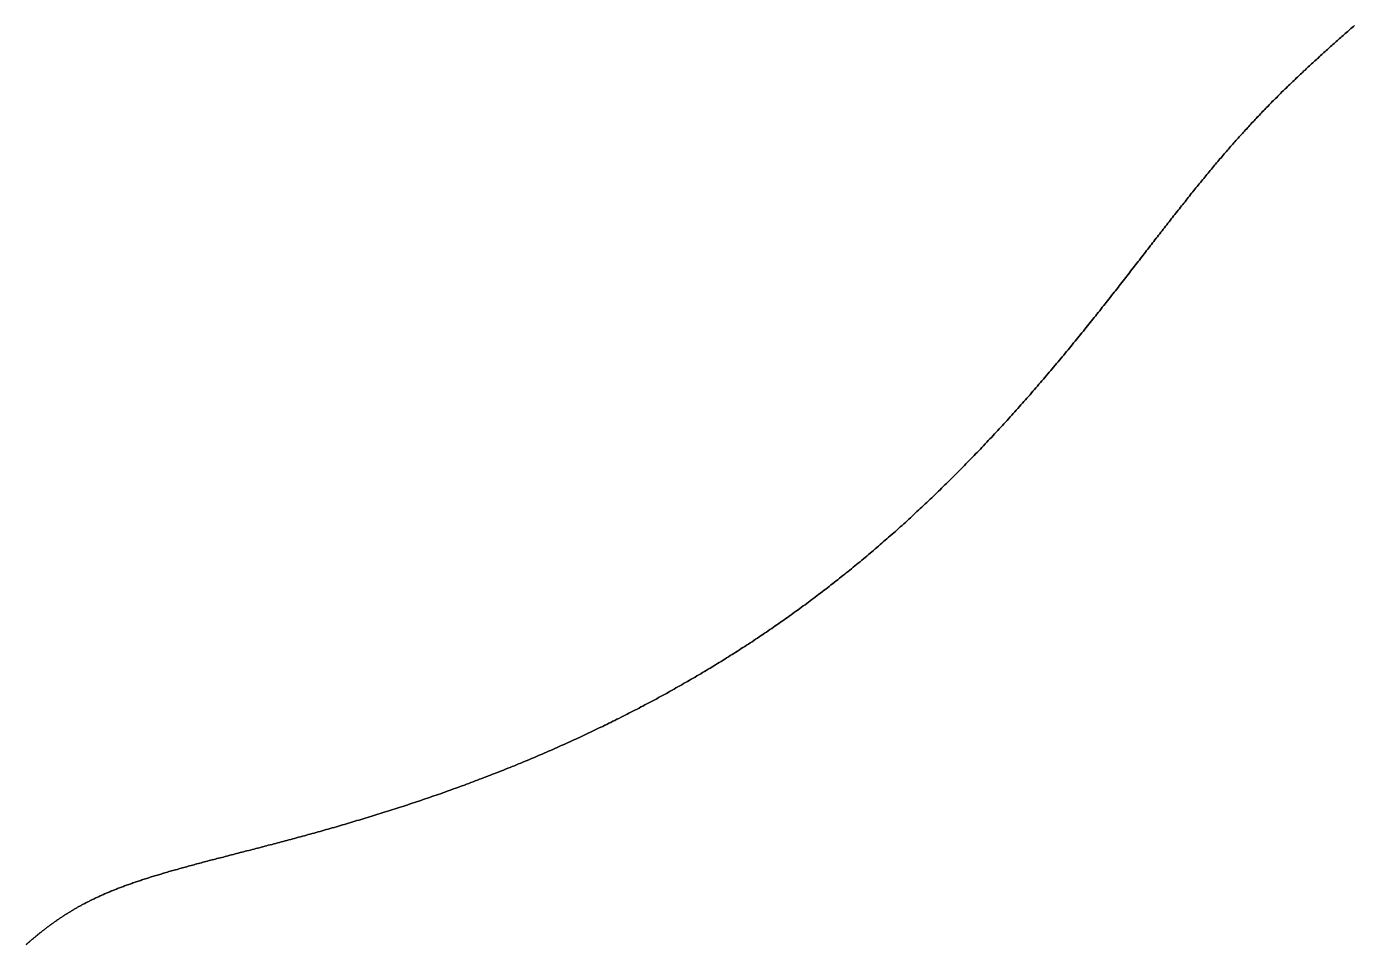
# Model space of a CAD drawing. Header units: inches. Extents: x 130170 to 284068, y 377793 to 804530.
# Drawn here: x 257423.8 to 257536.2, y 735793.5 to 735871.2 of the extents above; entities that cross this region are included whole.
import ezdxf

# ---------------------------------------------------------------- set-up
doc = ezdxf.new("R2010")
doc.units = ezdxf.units.IN
doc.header["$MEASUREMENT"] = 0
doc.layers.add('muni_il', color=7, linetype='Continuous')

msp = doc.modelspace()

# ---------------------------------------------------------------- linework, layer by layer
at = {"layer": 'muni_il'}
for points in [[(257423.81, 735793.48), (257423.85, 735793.51), (257423.89, 735793.55), (257423.93, 735793.58), (257423.97, 735793.62), (257424.01, 735793.65), (257424.05, 735793.68), (257424.09, 735793.72), (257424.13, 735793.75), (257424.17, 735793.79), (257424.21, 735793.82), (257424.25, 735793.86), (257424.29, 735793.89), (257424.34, 735793.93), (257424.38, 735793.96), (257424.42, 735794), (257424.46, 735794.03), (257424.5, 735794.06), (257424.54, 735794.1), (257424.59, 735794.13), (257424.63, 735794.17), (257424.67, 735794.2), (257424.71, 735794.24), (257424.75, 735794.27), (257424.8, 735794.31), (257424.84, 735794.34), (257424.88, 735794.38), (257424.93, 735794.41), (257424.97, 735794.45), (257425.01, 735794.48), (257425.06, 735794.51), (257425.1, 735794.55), (257425.14, 735794.58), (257425.19, 735794.62), (257425.23, 735794.65), (257425.28, 735794.69), (257425.32, 735794.72), (257425.37, 735794.76), (257425.41, 735794.79), (257425.46, 735794.83), (257425.5, 735794.86), (257425.55, 735794.9), (257425.59, 735794.93), (257425.64, 735794.96), (257425.69, 735795), (257425.73, 735795.03), (257425.78, 735795.07), (257425.83, 735795.1), (257425.87, 735795.14), (257425.92, 735795.17), (257425.97, 735795.21), (257426.02, 735795.24), (257426.06, 735795.28), (257426.11, 735795.31), (257426.16, 735795.35), (257426.21, 735795.38), (257426.26, 735795.41), (257426.31, 735795.45), (257426.36, 735795.48), (257426.41, 735795.52), (257426.46, 735795.55), (257426.51, 735795.59), (257426.56, 735795.62), (257426.61, 735795.66), (257426.66, 735795.69), (257426.71, 735795.73), (257426.76, 735795.76), (257426.81, 735795.79), (257426.87, 735795.83), (257426.92, 735795.86), (257426.97, 735795.9), (257427.02, 735795.93), (257427.08, 735795.97), (257427.13, 735796), (257427.19, 735796.03), (257427.24, 735796.07), (257427.29, 735796.1), (257427.35, 735796.14), (257427.4, 735796.17), (257427.46, 735796.21), (257427.52, 735796.24), (257427.57, 735796.27), (257427.63, 735796.31), (257427.69, 735796.34), (257427.74, 735796.38), (257427.8, 735796.41), (257427.86, 735796.45), (257427.92, 735796.48), (257427.97, 735796.51), (257428.03, 735796.55), (257428.09, 735796.58), (257428.15, 735796.62), (257428.21, 735796.65), (257428.27, 735796.68), (257428.33, 735796.72), (257428.4, 735796.75), (257428.46, 735796.78), (257428.52, 735796.82), (257428.58, 735796.85), (257428.64, 735796.89), (257428.71, 735796.92), (257428.77, 735796.95), (257428.84, 735796.99), (257428.9, 735797.02), (257428.96, 735797.05), (257429.03, 735797.09), (257429.1, 735797.12), (257429.16, 735797.15), (257429.23, 735797.19), (257429.3, 735797.22), (257429.36, 735797.25), (257429.43, 735797.29), (257429.5, 735797.32), (257429.57, 735797.35), (257429.64, 735797.39), (257429.71, 735797.42), (257429.78, 735797.45), (257429.85, 735797.48), (257429.92, 735797.52), (257429.99, 735797.55), (257430.06, 735797.58), (257430.14, 735797.62), (257430.21, 735797.65), (257430.28, 735797.68), (257430.36, 735797.71), (257430.43, 735797.75), (257430.51, 735797.78), (257430.58, 735797.81), (257430.66, 735797.85), (257430.74, 735797.88), (257430.81, 735797.91), (257430.89, 735797.94), (257430.97, 735797.98), (257431.05, 735798.01), (257431.13, 735798.04), (257431.21, 735798.07), (257431.29, 735798.1), (257431.37, 735798.14), (257431.45, 735798.17), (257431.53, 735798.2), (257431.62, 735798.23), (257431.7, 735798.27), (257431.79, 735798.3), (257431.87, 735798.33), (257431.96, 735798.36), (257432.04, 735798.39), (257432.13, 735798.43), (257432.21, 735798.46), (257432.3, 735798.49), (257432.39, 735798.52), (257432.48, 735798.55), (257432.57, 735798.59), (257432.66, 735798.62), (257432.75, 735798.65), (257432.84, 735798.68), (257432.93, 735798.71), (257433.02, 735798.74), (257433.12, 735798.78), (257433.21, 735798.81), (257433.31, 735798.84), (257433.4, 735798.87), (257433.5, 735798.9), (257433.59, 735798.94), (257433.69, 735798.97), (257433.79, 735799), (257433.89, 735799.03), (257433.99, 735799.06), (257434.09, 735799.09), (257434.19, 735799.13), (257434.29, 735799.16), (257434.39, 735799.19), (257434.49, 735799.22), (257434.59, 735799.25), (257434.7, 735799.28), (257434.8, 735799.32), (257434.91, 735799.35), (257435.01, 735799.38), (257435.12, 735799.41), (257435.23, 735799.44), (257435.33, 735799.48), (257435.44, 735799.51), (257435.55, 735799.54), (257435.66, 735799.57), (257435.77, 735799.6), (257435.88, 735799.64), (257436, 735799.67), (257436.11, 735799.7), (257436.22, 735799.73), (257436.34, 735799.77), (257436.45, 735799.8), (257436.57, 735799.83), (257436.68, 735799.86), (257436.8, 735799.9), (257436.92, 735799.93), (257437.03, 735799.96), (257437.15, 735799.99), (257437.27, 735800.03), (257437.39, 735800.06), (257437.52, 735800.09), (257437.64, 735800.13), (257437.76, 735800.16), (257437.88, 735800.19), (257438.01, 735800.23), (257438.13, 735800.26), (257438.26, 735800.29), (257438.38, 735800.33), (257438.51, 735800.36), (257438.64, 735800.39), (257438.77, 735800.43), (257438.89, 735800.46), (257439.02, 735800.5), (257439.15, 735800.53), (257439.29, 735800.57), (257439.42, 735800.6), (257439.55, 735800.64), (257439.68, 735800.67), (257439.82, 735800.7), (257439.95, 735800.74), (257440.09, 735800.78), (257440.22, 735800.81), (257440.36, 735800.85), (257440.5, 735800.88), (257440.64, 735800.92), (257440.77, 735800.95), (257440.91, 735800.99), (257441.05, 735801.03), (257441.19, 735801.06), (257441.34, 735801.1), (257441.48, 735801.14), (257441.62, 735801.17), (257441.76, 735801.21), (257441.91, 735801.25), (257442.05, 735801.28), (257442.2, 735801.32), (257442.35, 735801.36), (257442.49, 735801.4), (257442.64, 735801.44), (257442.79, 735801.47), (257442.94, 735801.51), (257443.09, 735801.55), (257443.24, 735801.59), (257443.39, 735801.63), (257443.54, 735801.67), (257443.69, 735801.71), (257443.84, 735801.75), (257444, 735801.79), (257444.15, 735801.83), (257444.3, 735801.87), (257444.46, 735801.91), (257444.62, 735801.95), (257444.77, 735801.99), (257444.93, 735802.03), (257445.09, 735802.08), (257445.24, 735802.12), (257445.4, 735802.16), (257445.56, 735802.2), (257445.72, 735802.24), (257445.88, 735802.29), (257446.04, 735802.33), (257446.2, 735802.37), (257446.37, 735802.42), (257446.53, 735802.46), (257446.69, 735802.51), (257446.86, 735802.55), (257447.02, 735802.59), (257447.18, 735802.64), (257447.35, 735802.68), (257447.52, 735802.73), (257447.68, 735802.78), (257447.85, 735802.82), (257448.02, 735802.87), (257448.18, 735802.91), (257448.35, 735802.96), (257448.52, 735803.01), (257448.69, 735803.05), (257448.86, 735803.1), (257449.03, 735803.15), (257449.2, 735803.2), (257449.37, 735803.25), (257449.54, 735803.3), (257449.71, 735803.34), (257449.88, 735803.39), (257450.06, 735803.44), (257450.23, 735803.49), (257450.4, 735803.54), (257450.58, 735803.59), (257450.75, 735803.64), (257450.93, 735803.7), (257451.1, 735803.75), (257451.28, 735803.8), (257451.45, 735803.85), (257451.63, 735803.9), (257451.8, 735803.96), (257451.98, 735804.01), (257452.16, 735804.06), (257452.33, 735804.11), (257452.51, 735804.17), (257452.69, 735804.22), (257452.87, 735804.28), (257453.05, 735804.33), (257453.23, 735804.39), (257453.41, 735804.44), (257453.58, 735804.5), (257453.76, 735804.55), (257453.94, 735804.61), (257454.12, 735804.67), (257454.3, 735804.72), (257454.49, 735804.78), (257454.67, 735804.84), (257454.85, 735804.9), (257455.03, 735804.95), (257455.21, 735805.01), (257455.39, 735805.07), (257455.57, 735805.13), (257455.76, 735805.19), (257455.94, 735805.25), (257456.12, 735805.31), (257456.3, 735805.37), (257456.49, 735805.43), (257456.67, 735805.49), (257456.85, 735805.55), (257457.03, 735805.61), (257457.22, 735805.67), (257457.4, 735805.74), (257457.59, 735805.8), (257457.77, 735805.86), (257457.95, 735805.93), (257458.14, 735805.99), (257458.32, 735806.05), (257458.5, 735806.12), (257458.69, 735806.18), (257458.87, 735806.24), (257459.06, 735806.31), (257459.24, 735806.37), (257459.43, 735806.44), (257459.61, 735806.51), (257459.79, 735806.57), (257459.98, 735806.64), (257460.16, 735806.7), (257460.35, 735806.77), (257460.53, 735806.84), (257460.72, 735806.91), (257460.9, 735806.97), (257461.09, 735807.04), (257461.27, 735807.11), (257461.45, 735807.18), (257461.64, 735807.25), (257461.82, 735807.32), (257462.01, 735807.39), (257462.19, 735807.46), (257462.37, 735807.53), (257462.56, 735807.6), (257462.74, 735807.67), (257462.93, 735807.74), (257463.11, 735807.81), (257463.29, 735807.88), (257463.48, 735807.95), (257463.66, 735808.03), (257463.85, 735808.1), (257464.03, 735808.17), (257464.21, 735808.24), (257464.39, 735808.32), (257464.58, 735808.39), (257464.76, 735808.46), (257464.94, 735808.54), (257465.13, 735808.61), (257465.31, 735808.69), (257465.49, 735808.76), (257465.67, 735808.83), (257465.85, 735808.91), (257466.04, 735808.99), (257466.22, 735809.06), (257466.4, 735809.14), (257466.58, 735809.21), (257466.76, 735809.29), (257466.94, 735809.37), (257467.12, 735809.44), (257467.3, 735809.52), (257467.48, 735809.6), (257467.66, 735809.68), (257467.84, 735809.75), (257468.02, 735809.83), (257468.2, 735809.91), (257468.38, 735809.99), (257468.56, 735810.07), (257468.74, 735810.15), (257468.92, 735810.23), (257469.1, 735810.31), (257469.27, 735810.39), (257469.45, 735810.47), (257469.63, 735810.55), (257469.81, 735810.63), (257469.98, 735810.71), (257470.16, 735810.79), (257470.34, 735810.87), (257470.51, 735810.95), (257470.69, 735811.03), (257470.87, 735811.11), (257471.04, 735811.2), (257471.22, 735811.28), (257471.39, 735811.36), (257471.57, 735811.44), (257471.74, 735811.53), (257471.92, 735811.61), (257472.09, 735811.69), (257472.26, 735811.78), (257472.44, 735811.86), (257472.61, 735811.94), (257472.78, 735812.03), (257472.96, 735812.11), (257473.13, 735812.2), (257473.3, 735812.28), (257473.47, 735812.37), (257473.64, 735812.45), (257473.81, 735812.54), (257473.98, 735812.62), (257474.16, 735812.71), (257474.33, 735812.79), (257474.5, 735812.88), (257474.67, 735812.97), (257474.83, 735813.05), (257475, 735813.14), (257475.17, 735813.23), (257475.34, 735813.31), (257475.51, 735813.4), (257475.68, 735813.49), (257475.84, 735813.58), (257476.01, 735813.66), (257476.18, 735813.75), (257476.35, 735813.84), (257476.51, 735813.93), (257476.68, 735814.02), (257476.84, 735814.11), (257477.01, 735814.2), (257477.18, 735814.28), (257477.34, 735814.37), (257477.5, 735814.46), (257477.67, 735814.55), (257477.83, 735814.64), (257478, 735814.73), (257478.16, 735814.82), (257478.32, 735814.92), (257478.49, 735815.01), (257478.65, 735815.1), (257478.81, 735815.19), (257478.97, 735815.28), (257479.14, 735815.37), (257479.3, 735815.46), (257479.46, 735815.56), (257479.62, 735815.65), (257479.78, 735815.74), (257479.94, 735815.83), (257480.1, 735815.93), (257480.26, 735816.02), (257480.42, 735816.11), (257480.58, 735816.21), (257480.74, 735816.3), (257480.9, 735816.39), (257481.06, 735816.49), (257481.22, 735816.58), (257481.37, 735816.68), (257481.53, 735816.77), (257481.69, 735816.87), (257481.85, 735816.96), (257482, 735817.06), (257482.16, 735817.15), (257482.32, 735817.25), (257482.47, 735817.35), (257482.63, 735817.44), (257482.79, 735817.54), (257482.94, 735817.63), (257483.1, 735817.73), (257483.25, 735817.83), (257483.41, 735817.93), (257483.56, 735818.02), (257483.72, 735818.12), (257483.87, 735818.22), (257484.02, 735818.32), (257484.18, 735818.42), (257484.33, 735818.52), (257484.48, 735818.61), (257484.64, 735818.71), (257484.79, 735818.81), (257484.94, 735818.91), (257485.1, 735819.01), (257485.25, 735819.11), (257485.4, 735819.21), (257485.55, 735819.32), (257485.7, 735819.42), (257485.86, 735819.52), (257486.01, 735819.62), (257486.16, 735819.72), (257486.31, 735819.82), (257486.46, 735819.92), (257486.61, 735820.03), (257486.76, 735820.13), (257486.91, 735820.23), (257487.06, 735820.34), (257487.21, 735820.44), (257487.36, 735820.54), (257487.51, 735820.65), (257487.66, 735820.75), (257487.81, 735820.86), (257487.96, 735820.96), (257488.11, 735821.07), (257488.26, 735821.17), (257488.4, 735821.28), (257488.55, 735821.39), (257488.7, 735821.49), (257488.85, 735821.6), (257489, 735821.71), (257489.15, 735821.81), (257489.29, 735821.92), (257489.44, 735822.03), (257489.59, 735822.14), (257489.74, 735822.24), (257489.88, 735822.35), (257490.03, 735822.46), (257490.18, 735822.57), (257490.32, 735822.68), (257490.47, 735822.79), (257490.62, 735822.9), (257490.76, 735823.01), (257490.91, 735823.12), (257491.05, 735823.23), (257491.2, 735823.35), (257491.35, 735823.46), (257491.49, 735823.57), (257491.64, 735823.68), (257491.78, 735823.79), (257491.93, 735823.91), (257492.07, 735824.02), (257492.22, 735824.14), (257492.36, 735824.25), (257492.51, 735824.36), (257492.65, 735824.48), (257492.8, 735824.59), (257492.94, 735824.71), (257493.09, 735824.82), (257493.23, 735824.94), (257493.38, 735825.06), (257493.52, 735825.17), (257493.67, 735825.29), (257493.81, 735825.41), (257493.95, 735825.53), (257494.1, 735825.64), (257494.24, 735825.76), (257494.39, 735825.88), (257494.53, 735826), (257494.67, 735826.12), (257494.82, 735826.24), (257494.96, 735826.36), (257495.1, 735826.48), (257495.25, 735826.6), (257495.39, 735826.72), (257495.53, 735826.84), (257495.67, 735826.96), (257495.82, 735827.09), (257495.96, 735827.21), (257496.1, 735827.33), (257496.24, 735827.45), (257496.39, 735827.58), (257496.53, 735827.7), (257496.67, 735827.83), (257496.81, 735827.95), (257496.95, 735828.07), (257497.1, 735828.2), (257497.24, 735828.32), (257497.38, 735828.45), (257497.52, 735828.58), (257497.66, 735828.7), (257497.8, 735828.83), (257497.95, 735828.96), (257498.09, 735829.08), (257498.23, 735829.21), (257498.37, 735829.34), (257498.51, 735829.47), (257498.65, 735829.6), (257498.79, 735829.73), (257498.93, 735829.86), (257499.07, 735829.99), (257499.21, 735830.12), (257499.35, 735830.25), (257499.49, 735830.38), (257499.63, 735830.51), (257499.77, 735830.64), (257499.91, 735830.77), (257500.05, 735830.9), (257500.19, 735831.04), (257500.33, 735831.17), (257500.47, 735831.3), (257500.61, 735831.43), (257500.75, 735831.57), (257500.89, 735831.7), (257501.02, 735831.84), (257501.16, 735831.97), (257501.3, 735832.11), (257501.44, 735832.24), (257501.58, 735832.38), (257501.72, 735832.51), (257501.85, 735832.65), (257501.99, 735832.78), (257502.13, 735832.92), (257502.27, 735833.06), (257502.4, 735833.19), (257502.54, 735833.33), (257502.68, 735833.47), (257502.81, 735833.61), (257502.95, 735833.75), (257503.09, 735833.88), (257503.22, 735834.02), (257503.36, 735834.16), (257503.5, 735834.3), (257503.63, 735834.44), (257503.77, 735834.58), (257503.9, 735834.72), (257504.04, 735834.86), (257504.17, 735835), (257504.31, 735835.14), (257504.44, 735835.28), (257504.58, 735835.42), (257504.71, 735835.56), (257504.85, 735835.7), (257504.98, 735835.85), (257505.12, 735835.99), (257505.25, 735836.13), (257505.38, 735836.27), (257505.52, 735836.41), (257505.65, 735836.56), (257505.78, 735836.7), (257505.91, 735836.84), (257506.05, 735836.99), (257506.18, 735837.13), (257506.31, 735837.27), (257506.44, 735837.42), (257506.57, 735837.56), (257506.71, 735837.7), (257506.84, 735837.85), (257506.97, 735837.99), (257507.1, 735838.14), (257507.23, 735838.28), (257507.36, 735838.43), (257507.49, 735838.57), (257507.62, 735838.72), (257507.75, 735838.86), (257507.88, 735839.01), (257508.01, 735839.15), (257508.14, 735839.3), (257508.26, 735839.44), (257508.39, 735839.59), (257508.52, 735839.73), (257508.65, 735839.88), (257508.78, 735840.02), (257508.9, 735840.17), (257509.03, 735840.32), (257509.16, 735840.46), (257509.28, 735840.61), (257509.41, 735840.75), (257509.54, 735840.9), (257509.66, 735841.05), (257509.79, 735841.19), (257509.91, 735841.34), (257510.04, 735841.48), (257510.16, 735841.63), (257510.29, 735841.78), (257510.41, 735841.92), (257510.53, 735842.07), (257510.66, 735842.21), (257510.78, 735842.36), (257510.9, 735842.51), (257511.03, 735842.65), (257511.15, 735842.8), (257511.27, 735842.94), (257511.39, 735843.09), (257511.51, 735843.24), (257511.63, 735843.38), (257511.76, 735843.53), (257511.88, 735843.67), (257512, 735843.82), (257512.12, 735843.96), (257512.24, 735844.11), (257512.36, 735844.25), (257512.47, 735844.4), (257512.59, 735844.55), (257512.71, 735844.69), (257512.83, 735844.84), (257512.95, 735844.98), (257513.06, 735845.12), (257513.18, 735845.27), (257513.3, 735845.41), (257513.42, 735845.56), (257513.53, 735845.7), (257513.65, 735845.85), (257513.76, 735845.99), (257513.88, 735846.13), (257513.99, 735846.28), (257514.11, 735846.42), (257514.22, 735846.56), (257514.34, 735846.71), (257514.45, 735846.85), (257514.56, 735846.99), (257514.68, 735847.13), (257514.79, 735847.28), (257514.9, 735847.42), (257515.02, 735847.56), (257515.13, 735847.7), (257515.24, 735847.84), (257515.35, 735847.98), (257515.46, 735848.12), (257515.57, 735848.26), (257515.68, 735848.41), (257515.79, 735848.55), (257515.9, 735848.69), (257516.01, 735848.82), (257516.12, 735848.96), (257516.23, 735849.1), (257516.34, 735849.24), (257516.45, 735849.38), (257516.56, 735849.52), (257516.66, 735849.66), (257516.77, 735849.79), (257516.88, 735849.93), (257516.98, 735850.07), (257517.09, 735850.21), (257517.2, 735850.34), (257517.3, 735850.48), (257517.41, 735850.61), (257517.51, 735850.75), (257517.62, 735850.89), (257517.72, 735851.02), (257517.83, 735851.15), (257517.93, 735851.29), (257518.04, 735851.42), (257518.14, 735851.56), (257518.24, 735851.69), (257518.35, 735851.82), (257518.45, 735851.96), (257518.55, 735852.09), (257518.65, 735852.22), (257518.76, 735852.35), (257518.86, 735852.48), (257518.96, 735852.61), (257519.06, 735852.74), (257519.16, 735852.87), (257519.26, 735853), (257519.36, 735853.13), (257519.46, 735853.26), (257519.56, 735853.39), (257519.66, 735853.52), (257519.76, 735853.65), (257519.86, 735853.78), (257519.96, 735853.9), (257520.06, 735854.03), (257520.16, 735854.16), (257520.26, 735854.28), (257520.35, 735854.41), (257520.45, 735854.53), (257520.55, 735854.66), (257520.65, 735854.78), (257520.74, 735854.91), (257520.84, 735855.03), (257520.94, 735855.15), (257521.03, 735855.28), (257521.13, 735855.4), (257521.23, 735855.52), (257521.32, 735855.64), (257521.42, 735855.76), (257521.51, 735855.89), (257521.61, 735856.01), (257521.71, 735856.13), (257521.8, 735856.25), (257521.9, 735856.36), (257521.99, 735856.48), (257522.08, 735856.6), (257522.18, 735856.72), (257522.27, 735856.84), (257522.37, 735856.96), (257522.46, 735857.07), (257522.55, 735857.19), (257522.65, 735857.31), (257522.74, 735857.42), (257522.83, 735857.54), (257522.93, 735857.65), (257523.02, 735857.77), (257523.11, 735857.88), (257523.21, 735857.99), (257523.3, 735858.11), (257523.39, 735858.22), (257523.48, 735858.33), (257523.58, 735858.45), (257523.67, 735858.56), (257523.76, 735858.67), (257523.85, 735858.78), (257523.94, 735858.89), (257524.04, 735859), (257524.13, 735859.11), (257524.22, 735859.22), (257524.31, 735859.33), (257524.4, 735859.44), (257524.49, 735859.55), (257524.58, 735859.66), (257524.67, 735859.76), (257524.77, 735859.87), (257524.86, 735859.98), (257524.95, 735860.08), (257525.04, 735860.19), (257525.13, 735860.3), (257525.22, 735860.4), (257525.31, 735860.51), (257525.4, 735860.61), (257525.49, 735860.72), (257525.58, 735860.82), (257525.67, 735860.92), (257525.76, 735861.03), (257525.85, 735861.13), (257525.94, 735861.23), (257526.03, 735861.34), (257526.12, 735861.44), (257526.21, 735861.54), (257526.3, 735861.64), (257526.39, 735861.74), (257526.49, 735861.84), (257526.58, 735861.94), (257526.67, 735862.04), (257526.76, 735862.14), (257526.85, 735862.24), (257526.94, 735862.34), (257527.03, 735862.44), (257527.12, 735862.54), (257527.21, 735862.64), (257527.3, 735862.74), (257527.39, 735862.83), (257527.48, 735862.93), (257527.57, 735863.03), (257527.66, 735863.13), (257527.75, 735863.22), (257527.84, 735863.32), (257527.93, 735863.41), (257528.02, 735863.51), (257528.11, 735863.61), (257528.2, 735863.7), (257528.29, 735863.8), (257528.38, 735863.89), (257528.47, 735863.99), (257528.56, 735864.08), (257528.65, 735864.17), (257528.74, 735864.27), (257528.84, 735864.36), (257528.93, 735864.45), (257529.02, 735864.55), (257529.11, 735864.64), (257529.2, 735864.73), (257529.29, 735864.83), (257529.38, 735864.92), (257529.47, 735865.01), (257529.56, 735865.1), (257529.66, 735865.19), (257529.75, 735865.29), (257529.84, 735865.38), (257529.93, 735865.47), (257530.02, 735865.56), (257530.11, 735865.65), (257530.21, 735865.74), (257530.3, 735865.83), (257530.39, 735865.92), (257530.48, 735866.01), (257530.57, 735866.1), (257530.67, 735866.19), (257530.76, 735866.28), (257530.85, 735866.37), (257530.94, 735866.46), (257531.04, 735866.55), (257531.13, 735866.63), (257531.22, 735866.72), (257531.31, 735866.81), (257531.41, 735866.9), (257531.5, 735866.99), (257531.59, 735867.08), (257531.69, 735867.16), (257531.78, 735867.25), (257531.87, 735867.34), (257531.97, 735867.43), (257532.06, 735867.51), (257532.15, 735867.6), (257532.25, 735867.69), (257532.34, 735867.78), (257532.43, 735867.86), (257532.53, 735867.95), (257532.62, 735868.04), (257532.72, 735868.12), (257532.81, 735868.21), (257532.9, 735868.3), (257533, 735868.38), (257533.09, 735868.47), (257533.19, 735868.55), (257533.28, 735868.64), (257533.38, 735868.73), (257533.47, 735868.81), (257533.57, 735868.9), (257533.66, 735868.98), (257533.76, 735869.07), (257533.85, 735869.15), (257533.95, 735869.24), (257534.04, 735869.33), (257534.14, 735869.41), (257534.23, 735869.5), (257534.33, 735869.58), (257534.42, 735869.67), (257534.52, 735869.75), (257534.61, 735869.84), (257534.71, 735869.92), (257534.8, 735870), (257534.9, 735870.09), (257534.99, 735870.17), (257535.09, 735870.26), (257535.19, 735870.34), (257535.28, 735870.43), (257535.38, 735870.51), (257535.47, 735870.6), (257535.57, 735870.68), (257535.67, 735870.76), (257535.76, 735870.85), (257535.86, 735870.93), (257535.95, 735871.02), (257536.05, 735871.1), (257536.15, 735871.18), (257536.24, 735871.27)], [(257536.24, 735871.27), (257536.15, 735871.18), (257536.05, 735871.1), (257535.95, 735871.02), (257535.86, 735870.93), (257535.76, 735870.85), (257535.67, 735870.76), (257535.57, 735870.68), (257535.47, 735870.6), (257535.38, 735870.51), (257535.28, 735870.43), (257535.19, 735870.34), (257535.09, 735870.26), (257534.99, 735870.17), (257534.9, 735870.09), (257534.8, 735870), (257534.71, 735869.92), (257534.61, 735869.84), (257534.52, 735869.75), (257534.42, 735869.67), (257534.33, 735869.58), (257534.23, 735869.5), (257534.14, 735869.41), (257534.04, 735869.33), (257533.95, 735869.24), (257533.85, 735869.15), (257533.76, 735869.07), (257533.66, 735868.98), (257533.57, 735868.9), (257533.47, 735868.81), (257533.38, 735868.73), (257533.28, 735868.64), (257533.19, 735868.55), (257533.09, 735868.47), (257533, 735868.38), (257532.9, 735868.3), (257532.81, 735868.21), (257532.72, 735868.12), (257532.62, 735868.04), (257532.53, 735867.95), (257532.43, 735867.86), (257532.34, 735867.78), (257532.25, 735867.69), (257532.15, 735867.6), (257532.06, 735867.51), (257531.97, 735867.43), (257531.87, 735867.34), (257531.78, 735867.25), (257531.69, 735867.16), (257531.59, 735867.08), (257531.5, 735866.99), (257531.41, 735866.9), (257531.31, 735866.81), (257531.22, 735866.72), (257531.13, 735866.63), (257531.04, 735866.55), (257530.94, 735866.46), (257530.85, 735866.37), (257530.76, 735866.28), (257530.67, 735866.19), (257530.57, 735866.1), (257530.48, 735866.01), (257530.39, 735865.92), (257530.3, 735865.83), (257530.21, 735865.74), (257530.11, 735865.65), (257530.02, 735865.56), (257529.93, 735865.47), (257529.84, 735865.38), (257529.75, 735865.29), (257529.66, 735865.19), (257529.56, 735865.1), (257529.47, 735865.01), (257529.38, 735864.92), (257529.29, 735864.83), (257529.2, 735864.73), (257529.11, 735864.64), (257529.02, 735864.55), (257528.93, 735864.45), (257528.84, 735864.36), (257528.74, 735864.27), (257528.65, 735864.17), (257528.56, 735864.08), (257528.47, 735863.99), (257528.38, 735863.89), (257528.29, 735863.8), (257528.2, 735863.7), (257528.11, 735863.61), (257528.02, 735863.51), (257527.93, 735863.41), (257527.84, 735863.32), (257527.75, 735863.22), (257527.66, 735863.13), (257527.57, 735863.03), (257527.48, 735862.93), (257527.39, 735862.83), (257527.3, 735862.74), (257527.21, 735862.64), (257527.12, 735862.54), (257527.03, 735862.44), (257526.94, 735862.34), (257526.85, 735862.24), (257526.76, 735862.14), (257526.67, 735862.04), (257526.58, 735861.94), (257526.49, 735861.84), (257526.39, 735861.74), (257526.3, 735861.64), (257526.21, 735861.54), (257526.12, 735861.44), (257526.03, 735861.34), (257525.94, 735861.23), (257525.85, 735861.13), (257525.76, 735861.03), (257525.67, 735860.92), (257525.58, 735860.82), (257525.49, 735860.72), (257525.4, 735860.61), (257525.31, 735860.51), (257525.22, 735860.4), (257525.13, 735860.3), (257525.04, 735860.19), (257524.95, 735860.08), (257524.86, 735859.98), (257524.77, 735859.87), (257524.67, 735859.76), (257524.58, 735859.66), (257524.49, 735859.55), (257524.4, 735859.44), (257524.31, 735859.33), (257524.22, 735859.22), (257524.13, 735859.11), (257524.04, 735859), (257523.94, 735858.89), (257523.85, 735858.78), (257523.76, 735858.67), (257523.67, 735858.56), (257523.58, 735858.45), (257523.48, 735858.33), (257523.39, 735858.22), (257523.3, 735858.11), (257523.21, 735857.99), (257523.11, 735857.88), (257523.02, 735857.77), (257522.93, 735857.65), (257522.83, 735857.54), (257522.74, 735857.42), (257522.65, 735857.31), (257522.55, 735857.19), (257522.46, 735857.07), (257522.37, 735856.96), (257522.27, 735856.84), (257522.18, 735856.72), (257522.08, 735856.6), (257521.99, 735856.48), (257521.9, 735856.36), (257521.8, 735856.25), (257521.71, 735856.13), (257521.61, 735856.01), (257521.51, 735855.89), (257521.42, 735855.76), (257521.32, 735855.64), (257521.23, 735855.52), (257521.13, 735855.4), (257521.03, 735855.28), (257520.94, 735855.15), (257520.84, 735855.03), (257520.74, 735854.91), (257520.65, 735854.78), (257520.55, 735854.66), (257520.45, 735854.53), (257520.35, 735854.41), (257520.26, 735854.28), (257520.16, 735854.16), (257520.06, 735854.03), (257519.96, 735853.9), (257519.86, 735853.78), (257519.76, 735853.65), (257519.66, 735853.52), (257519.56, 735853.39), (257519.46, 735853.26), (257519.36, 735853.13), (257519.26, 735853), (257519.16, 735852.87), (257519.06, 735852.74), (257518.96, 735852.61), (257518.86, 735852.48), (257518.76, 735852.35), (257518.65, 735852.22), (257518.55, 735852.09), (257518.45, 735851.96), (257518.35, 735851.82), (257518.24, 735851.69), (257518.14, 735851.56), (257518.04, 735851.42), (257517.93, 735851.29), (257517.83, 735851.15), (257517.72, 735851.02), (257517.62, 735850.89), (257517.51, 735850.75), (257517.41, 735850.61), (257517.3, 735850.48), (257517.2, 735850.34), (257517.09, 735850.21), (257516.98, 735850.07), (257516.88, 735849.93), (257516.77, 735849.79), (257516.66, 735849.66), (257516.56, 735849.52), (257516.45, 735849.38), (257516.34, 735849.24), (257516.23, 735849.1), (257516.12, 735848.96), (257516.01, 735848.82), (257515.9, 735848.69), (257515.79, 735848.55), (257515.68, 735848.41), (257515.57, 735848.26), (257515.46, 735848.12), (257515.35, 735847.98), (257515.24, 735847.84), (257515.13, 735847.7), (257515.02, 735847.56), (257514.9, 735847.42), (257514.79, 735847.28), (257514.68, 735847.13), (257514.56, 735846.99), (257514.45, 735846.85), (257514.34, 735846.71), (257514.22, 735846.56), (257514.11, 735846.42), (257513.99, 735846.28), (257513.88, 735846.13), (257513.76, 735845.99), (257513.65, 735845.85), (257513.53, 735845.7), (257513.42, 735845.56), (257513.3, 735845.41), (257513.18, 735845.27), (257513.06, 735845.12), (257512.95, 735844.98), (257512.83, 735844.84), (257512.71, 735844.69), (257512.59, 735844.55), (257512.47, 735844.4), (257512.36, 735844.25), (257512.24, 735844.11), (257512.12, 735843.96), (257512, 735843.82), (257511.88, 735843.67), (257511.76, 735843.53), (257511.63, 735843.38), (257511.51, 735843.24), (257511.39, 735843.09), (257511.27, 735842.94), (257511.15, 735842.8), (257511.03, 735842.65), (257510.9, 735842.51), (257510.78, 735842.36), (257510.66, 735842.21), (257510.53, 735842.07), (257510.41, 735841.92), (257510.29, 735841.78), (257510.16, 735841.63), (257510.04, 735841.48), (257509.91, 735841.34), (257509.79, 735841.19), (257509.66, 735841.05), (257509.54, 735840.9), (257509.41, 735840.75), (257509.28, 735840.61), (257509.16, 735840.46), (257509.03, 735840.32), (257508.9, 735840.17), (257508.78, 735840.02), (257508.65, 735839.88), (257508.52, 735839.73), (257508.39, 735839.59), (257508.26, 735839.44), (257508.14, 735839.3), (257508.01, 735839.15), (257507.88, 735839.01), (257507.75, 735838.86), (257507.62, 735838.72), (257507.49, 735838.57), (257507.36, 735838.43), (257507.23, 735838.28), (257507.1, 735838.14), (257506.97, 735837.99), (257506.84, 735837.85), (257506.71, 735837.7), (257506.57, 735837.56), (257506.44, 735837.42), (257506.31, 735837.27), (257506.18, 735837.13), (257506.05, 735836.99), (257505.91, 735836.84), (257505.78, 735836.7), (257505.65, 735836.56), (257505.52, 735836.41), (257505.38, 735836.27), (257505.25, 735836.13), (257505.12, 735835.99), (257504.98, 735835.85), (257504.85, 735835.7), (257504.71, 735835.56), (257504.58, 735835.42), (257504.44, 735835.28), (257504.31, 735835.14), (257504.17, 735835), (257504.04, 735834.86), (257503.9, 735834.72), (257503.77, 735834.58), (257503.63, 735834.44), (257503.5, 735834.3), (257503.36, 735834.16), (257503.22, 735834.02), (257503.09, 735833.88), (257502.95, 735833.75), (257502.81, 735833.61), (257502.68, 735833.47), (257502.54, 735833.33), (257502.4, 735833.19), (257502.27, 735833.06), (257502.13, 735832.92), (257501.99, 735832.78), (257501.85, 735832.65), (257501.72, 735832.51), (257501.58, 735832.38), (257501.44, 735832.24), (257501.3, 735832.11), (257501.16, 735831.97), (257501.02, 735831.84), (257500.89, 735831.7), (257500.75, 735831.57), (257500.61, 735831.43), (257500.47, 735831.3), (257500.33, 735831.17), (257500.19, 735831.04), (257500.05, 735830.9), (257499.91, 735830.77), (257499.77, 735830.64), (257499.63, 735830.51), (257499.49, 735830.38), (257499.35, 735830.25), (257499.21, 735830.12), (257499.07, 735829.99), (257498.93, 735829.86), (257498.79, 735829.73), (257498.65, 735829.6), (257498.51, 735829.47), (257498.37, 735829.34), (257498.23, 735829.21), (257498.09, 735829.08), (257497.95, 735828.96), (257497.8, 735828.83), (257497.66, 735828.7), (257497.52, 735828.58), (257497.38, 735828.45), (257497.24, 735828.32), (257497.1, 735828.2), (257496.95, 735828.07), (257496.81, 735827.95), (257496.67, 735827.83), (257496.53, 735827.7), (257496.39, 735827.58), (257496.24, 735827.45), (257496.1, 735827.33), (257495.96, 735827.21), (257495.82, 735827.09), (257495.67, 735826.96), (257495.53, 735826.84), (257495.39, 735826.72), (257495.25, 735826.6), (257495.1, 735826.48), (257494.96, 735826.36), (257494.82, 735826.24), (257494.67, 735826.12), (257494.53, 735826), (257494.39, 735825.88), (257494.24, 735825.76), (257494.1, 735825.64), (257493.95, 735825.53), (257493.81, 735825.41), (257493.67, 735825.29), (257493.52, 735825.17), (257493.38, 735825.06), (257493.23, 735824.94), (257493.09, 735824.82), (257492.94, 735824.71), (257492.8, 735824.59), (257492.65, 735824.48), (257492.51, 735824.36), (257492.36, 735824.25), (257492.22, 735824.14), (257492.07, 735824.02), (257491.93, 735823.91), (257491.78, 735823.79), (257491.64, 735823.68), (257491.49, 735823.57), (257491.35, 735823.46), (257491.2, 735823.35), (257491.05, 735823.23), (257490.91, 735823.12), (257490.76, 735823.01), (257490.62, 735822.9), (257490.47, 735822.79), (257490.32, 735822.68), (257490.18, 735822.57), (257490.03, 735822.46), (257489.88, 735822.35), (257489.74, 735822.24), (257489.59, 735822.14), (257489.44, 735822.03), (257489.29, 735821.92), (257489.15, 735821.81), (257489, 735821.71), (257488.85, 735821.6), (257488.7, 735821.49), (257488.55, 735821.39), (257488.4, 735821.28), (257488.26, 735821.17), (257488.11, 735821.07), (257487.96, 735820.96), (257487.81, 735820.86), (257487.66, 735820.75), (257487.51, 735820.65), (257487.36, 735820.54), (257487.21, 735820.44), (257487.06, 735820.34), (257486.91, 735820.23), (257486.76, 735820.13), (257486.61, 735820.03), (257486.46, 735819.92), (257486.31, 735819.82), (257486.16, 735819.72), (257486.01, 735819.62), (257485.86, 735819.52), (257485.7, 735819.42), (257485.55, 735819.32), (257485.4, 735819.21), (257485.25, 735819.11), (257485.1, 735819.01), (257484.94, 735818.91), (257484.79, 735818.81), (257484.64, 735818.71), (257484.48, 735818.61), (257484.33, 735818.52), (257484.18, 735818.42), (257484.02, 735818.32), (257483.87, 735818.22), (257483.72, 735818.12), (257483.56, 735818.02), (257483.41, 735817.93), (257483.25, 735817.83), (257483.1, 735817.73), (257482.94, 735817.63), (257482.79, 735817.54), (257482.63, 735817.44), (257482.47, 735817.35), (257482.32, 735817.25), (257482.16, 735817.15), (257482, 735817.06), (257481.85, 735816.96), (257481.69, 735816.87), (257481.53, 735816.77), (257481.37, 735816.68), (257481.22, 735816.58), (257481.06, 735816.49), (257480.9, 735816.39), (257480.74, 735816.3), (257480.58, 735816.21), (257480.42, 735816.11), (257480.26, 735816.02), (257480.1, 735815.93), (257479.94, 735815.83), (257479.78, 735815.74), (257479.62, 735815.65), (257479.46, 735815.56), (257479.3, 735815.46), (257479.14, 735815.37), (257478.97, 735815.28), (257478.81, 735815.19), (257478.65, 735815.1), (257478.49, 735815.01), (257478.32, 735814.92), (257478.16, 735814.82), (257478, 735814.73), (257477.83, 735814.64), (257477.67, 735814.55), (257477.5, 735814.46), (257477.34, 735814.37), (257477.18, 735814.28), (257477.01, 735814.2), (257476.84, 735814.11), (257476.68, 735814.02), (257476.51, 735813.93), (257476.35, 735813.84), (257476.18, 735813.75), (257476.01, 735813.66), (257475.84, 735813.58), (257475.68, 735813.49), (257475.51, 735813.4), (257475.34, 735813.31), (257475.17, 735813.23), (257475, 735813.14), (257474.83, 735813.05), (257474.67, 735812.97), (257474.5, 735812.88), (257474.33, 735812.79), (257474.16, 735812.71), (257473.98, 735812.62), (257473.81, 735812.54), (257473.64, 735812.45), (257473.47, 735812.37), (257473.3, 735812.28), (257473.13, 735812.2), (257472.96, 735812.11), (257472.78, 735812.03), (257472.61, 735811.94), (257472.44, 735811.86), (257472.26, 735811.78), (257472.09, 735811.69), (257471.92, 735811.61), (257471.74, 735811.53), (257471.57, 735811.44), (257471.39, 735811.36), (257471.22, 735811.28), (257471.04, 735811.2), (257470.87, 735811.11), (257470.69, 735811.03), (257470.51, 735810.95), (257470.34, 735810.87), (257470.16, 735810.79), (257469.98, 735810.71), (257469.81, 735810.63), (257469.63, 735810.55), (257469.45, 735810.47), (257469.27, 735810.39), (257469.1, 735810.31), (257468.92, 735810.23), (257468.74, 735810.15), (257468.56, 735810.07), (257468.38, 735809.99), (257468.2, 735809.91), (257468.02, 735809.83), (257467.84, 735809.75), (257467.66, 735809.68), (257467.48, 735809.6), (257467.3, 735809.52), (257467.12, 735809.44), (257466.94, 735809.37), (257466.76, 735809.29), (257466.58, 735809.21), (257466.4, 735809.14), (257466.22, 735809.06), (257466.04, 735808.99), (257465.85, 735808.91), (257465.67, 735808.83), (257465.49, 735808.76), (257465.31, 735808.69), (257465.13, 735808.61), (257464.94, 735808.54), (257464.76, 735808.46), (257464.58, 735808.39), (257464.39, 735808.32), (257464.21, 735808.24), (257464.03, 735808.17), (257463.85, 735808.1), (257463.66, 735808.03), (257463.48, 735807.95), (257463.29, 735807.88), (257463.11, 735807.81), (257462.93, 735807.74), (257462.74, 735807.67), (257462.56, 735807.6), (257462.37, 735807.53), (257462.19, 735807.46), (257462.01, 735807.39), (257461.82, 735807.32), (257461.64, 735807.25), (257461.45, 735807.18), (257461.27, 735807.11), (257461.09, 735807.04), (257460.9, 735806.97), (257460.72, 735806.91), (257460.53, 735806.84), (257460.35, 735806.77), (257460.16, 735806.7), (257459.98, 735806.64), (257459.79, 735806.57), (257459.61, 735806.51), (257459.43, 735806.44), (257459.24, 735806.37), (257459.06, 735806.31), (257458.87, 735806.24), (257458.69, 735806.18), (257458.5, 735806.12), (257458.32, 735806.05), (257458.14, 735805.99), (257457.95, 735805.93), (257457.77, 735805.86), (257457.59, 735805.8), (257457.4, 735805.74), (257457.22, 735805.67), (257457.03, 735805.61), (257456.85, 735805.55), (257456.67, 735805.49), (257456.49, 735805.43), (257456.3, 735805.37), (257456.12, 735805.31), (257455.94, 735805.25), (257455.76, 735805.19), (257455.57, 735805.13), (257455.39, 735805.07), (257455.21, 735805.01), (257455.03, 735804.95), (257454.85, 735804.9), (257454.67, 735804.84), (257454.49, 735804.78), (257454.3, 735804.72), (257454.12, 735804.67), (257453.94, 735804.61), (257453.76, 735804.55), (257453.58, 735804.5), (257453.41, 735804.44), (257453.23, 735804.39), (257453.05, 735804.33), (257452.87, 735804.28), (257452.69, 735804.22), (257452.51, 735804.17), (257452.33, 735804.11), (257452.16, 735804.06), (257451.98, 735804.01), (257451.8, 735803.96), (257451.63, 735803.9), (257451.45, 735803.85), (257451.28, 735803.8), (257451.1, 735803.75), (257450.93, 735803.7), (257450.75, 735803.64), (257450.58, 735803.59), (257450.4, 735803.54), (257450.23, 735803.49), (257450.06, 735803.44), (257449.88, 735803.39), (257449.71, 735803.34), (257449.54, 735803.3), (257449.37, 735803.25), (257449.2, 735803.2), (257449.03, 735803.15), (257448.86, 735803.1), (257448.69, 735803.05), (257448.52, 735803.01), (257448.35, 735802.96), (257448.18, 735802.91), (257448.02, 735802.87), (257447.85, 735802.82), (257447.68, 735802.78), (257447.52, 735802.73), (257447.35, 735802.68), (257447.18, 735802.64), (257447.02, 735802.59), (257446.86, 735802.55), (257446.69, 735802.51), (257446.53, 735802.46), (257446.37, 735802.42), (257446.2, 735802.37), (257446.04, 735802.33), (257445.88, 735802.29), (257445.72, 735802.24), (257445.56, 735802.2), (257445.4, 735802.16), (257445.24, 735802.12), (257445.09, 735802.08), (257444.93, 735802.03), (257444.77, 735801.99), (257444.62, 735801.95), (257444.46, 735801.91), (257444.3, 735801.87), (257444.15, 735801.83), (257444, 735801.79), (257443.84, 735801.75), (257443.69, 735801.71), (257443.54, 735801.67), (257443.39, 735801.63), (257443.24, 735801.59), (257443.09, 735801.55), (257442.94, 735801.51), (257442.79, 735801.47), (257442.64, 735801.44), (257442.49, 735801.4), (257442.35, 735801.36), (257442.2, 735801.32), (257442.05, 735801.28), (257441.91, 735801.25), (257441.76, 735801.21), (257441.62, 735801.17), (257441.48, 735801.14), (257441.34, 735801.1), (257441.19, 735801.06), (257441.05, 735801.03), (257440.91, 735800.99), (257440.77, 735800.95), (257440.64, 735800.92), (257440.5, 735800.88), (257440.36, 735800.85), (257440.22, 735800.81), (257440.09, 735800.78), (257439.95, 735800.74), (257439.82, 735800.7), (257439.68, 735800.67), (257439.55, 735800.64), (257439.42, 735800.6), (257439.29, 735800.57), (257439.15, 735800.53), (257439.02, 735800.5), (257438.89, 735800.46), (257438.77, 735800.43), (257438.64, 735800.39), (257438.51, 735800.36), (257438.38, 735800.33), (257438.26, 735800.29), (257438.13, 735800.26), (257438.01, 735800.23), (257437.88, 735800.19), (257437.76, 735800.16), (257437.64, 735800.13), (257437.52, 735800.09), (257437.39, 735800.06), (257437.27, 735800.03), (257437.15, 735799.99), (257437.03, 735799.96), (257436.92, 735799.93), (257436.8, 735799.9), (257436.68, 735799.86), (257436.57, 735799.83), (257436.45, 735799.8), (257436.34, 735799.77), (257436.22, 735799.73), (257436.11, 735799.7), (257436, 735799.67), (257435.88, 735799.64), (257435.77, 735799.6), (257435.66, 735799.57), (257435.55, 735799.54), (257435.44, 735799.51), (257435.33, 735799.48), (257435.23, 735799.44), (257435.12, 735799.41), (257435.01, 735799.38), (257434.91, 735799.35), (257434.8, 735799.32), (257434.7, 735799.28), (257434.59, 735799.25), (257434.49, 735799.22), (257434.39, 735799.19), (257434.29, 735799.16), (257434.19, 735799.13), (257434.09, 735799.09), (257433.99, 735799.06), (257433.89, 735799.03), (257433.79, 735799), (257433.69, 735798.97), (257433.59, 735798.94), (257433.5, 735798.9), (257433.4, 735798.87), (257433.31, 735798.84), (257433.21, 735798.81), (257433.12, 735798.78), (257433.02, 735798.74), (257432.93, 735798.71), (257432.84, 735798.68), (257432.75, 735798.65), (257432.66, 735798.62), (257432.57, 735798.59), (257432.48, 735798.55), (257432.39, 735798.52), (257432.3, 735798.49), (257432.21, 735798.46), (257432.13, 735798.43), (257432.04, 735798.39), (257431.96, 735798.36), (257431.87, 735798.33), (257431.79, 735798.3), (257431.7, 735798.27), (257431.62, 735798.23), (257431.53, 735798.2), (257431.45, 735798.17), (257431.37, 735798.14), (257431.29, 735798.1), (257431.21, 735798.07), (257431.13, 735798.04), (257431.05, 735798.01), (257430.97, 735797.98), (257430.89, 735797.94), (257430.81, 735797.91), (257430.74, 735797.88), (257430.66, 735797.85), (257430.58, 735797.81), (257430.51, 735797.78), (257430.43, 735797.75), (257430.36, 735797.71), (257430.28, 735797.68), (257430.21, 735797.65), (257430.14, 735797.62), (257430.06, 735797.58), (257429.99, 735797.55), (257429.92, 735797.52), (257429.85, 735797.48), (257429.78, 735797.45), (257429.71, 735797.42), (257429.64, 735797.39), (257429.57, 735797.35), (257429.5, 735797.32), (257429.43, 735797.29), (257429.36, 735797.25), (257429.3, 735797.22), (257429.23, 735797.19), (257429.16, 735797.15), (257429.1, 735797.12), (257429.03, 735797.09), (257428.96, 735797.05), (257428.9, 735797.02), (257428.84, 735796.99), (257428.77, 735796.95), (257428.71, 735796.92), (257428.64, 735796.89), (257428.58, 735796.85), (257428.52, 735796.82), (257428.46, 735796.78), (257428.4, 735796.75), (257428.33, 735796.72), (257428.27, 735796.68), (257428.21, 735796.65), (257428.15, 735796.62), (257428.09, 735796.58), (257428.03, 735796.55), (257427.97, 735796.51), (257427.92, 735796.48), (257427.86, 735796.45), (257427.8, 735796.41), (257427.74, 735796.38), (257427.69, 735796.34), (257427.63, 735796.31), (257427.57, 735796.27), (257427.52, 735796.24), (257427.46, 735796.21), (257427.4, 735796.17), (257427.35, 735796.14), (257427.29, 735796.1), (257427.24, 735796.07), (257427.19, 735796.03), (257427.13, 735796), (257427.08, 735795.97), (257427.02, 735795.93), (257426.97, 735795.9), (257426.92, 735795.86), (257426.87, 735795.83), (257426.81, 735795.79), (257426.76, 735795.76), (257426.71, 735795.73), (257426.66, 735795.69), (257426.61, 735795.66), (257426.56, 735795.62), (257426.51, 735795.59), (257426.46, 735795.55), (257426.41, 735795.52), (257426.36, 735795.48), (257426.31, 735795.45), (257426.26, 735795.41), (257426.21, 735795.38), (257426.16, 735795.35), (257426.11, 735795.31), (257426.06, 735795.28), (257426.02, 735795.24), (257425.97, 735795.21), (257425.92, 735795.17), (257425.87, 735795.14), (257425.83, 735795.1), (257425.78, 735795.07), (257425.73, 735795.03), (257425.69, 735795), (257425.64, 735794.96), (257425.59, 735794.93), (257425.55, 735794.9), (257425.5, 735794.86), (257425.46, 735794.83), (257425.41, 735794.79), (257425.37, 735794.76), (257425.32, 735794.72), (257425.28, 735794.69), (257425.23, 735794.65), (257425.19, 735794.62), (257425.14, 735794.58), (257425.1, 735794.55), (257425.06, 735794.51), (257425.01, 735794.48), (257424.97, 735794.45), (257424.93, 735794.41), (257424.88, 735794.38), (257424.84, 735794.34), (257424.8, 735794.31), (257424.75, 735794.27), (257424.71, 735794.24), (257424.67, 735794.2), (257424.63, 735794.17), (257424.59, 735794.13), (257424.54, 735794.1), (257424.5, 735794.06), (257424.46, 735794.03), (257424.42, 735794), (257424.38, 735793.96), (257424.34, 735793.93), (257424.29, 735793.89), (257424.25, 735793.86), (257424.21, 735793.82), (257424.17, 735793.79), (257424.13, 735793.75), (257424.09, 735793.72), (257424.05, 735793.68), (257424.01, 735793.65), (257423.97, 735793.62), (257423.93, 735793.58), (257423.89, 735793.55), (257423.85, 735793.51), (257423.81, 735793.48)]]:
    msp.add_lwpolyline(points, dxfattribs=at)

doc.saveas('drawing.dxf')
